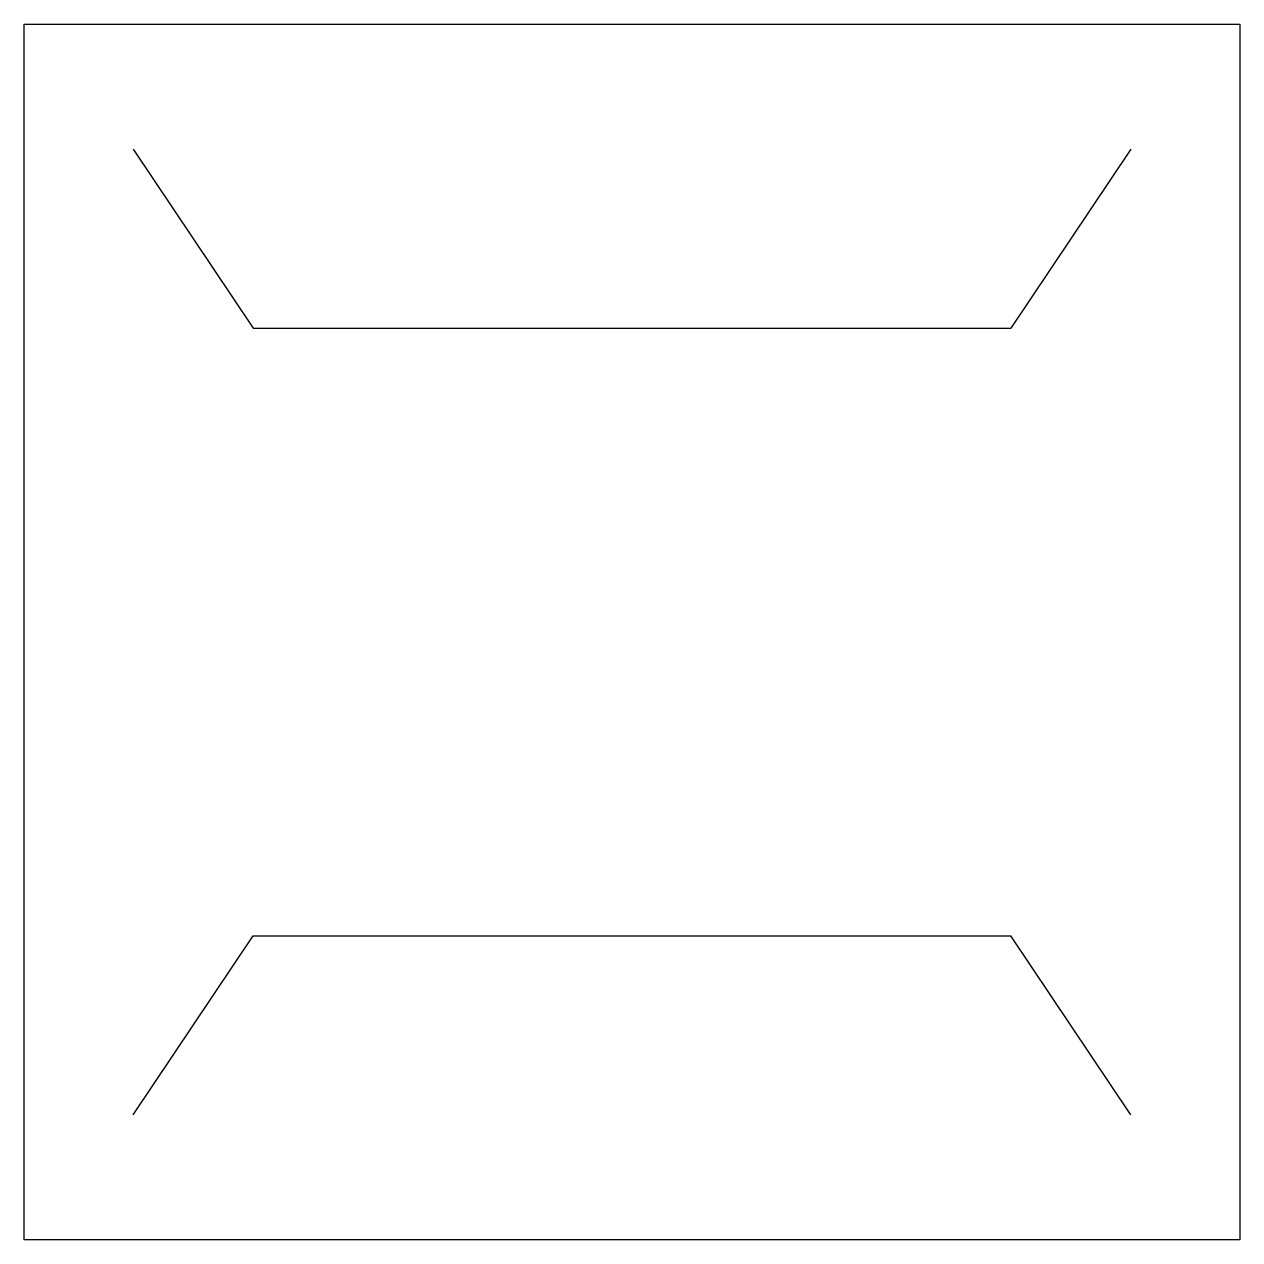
# Model space of a CAD drawing. Header units: millimetres. Extents: x -150 to 150, y -150 to 150.
import ezdxf

# ---------------------------------------------------------------- set-up
doc = ezdxf.new("R2010")
doc.units = ezdxf.units.MM

msp = doc.modelspace()

# ---------------------------------------------------------------- linework, layer by layer
at = {"color": 0, "linetype": 'ByBlock', "lineweight": -2}
for p, q in [((-123.17, 119.17), (-93.51, 75)), ((123.17, 119.17), (93.51, 75)), ((-93.51, 75), (93.51, 75)), ((-123.17, -119.17), (-93.51, -75)), ((-93.51, -75), (93.51, -75)), ((123.17, -119.17), (93.51, -75))]:
    msp.add_line(p, q, dxfattribs=at)
msp.add_lwpolyline([(-150, 150), (150, 150), (150, -150), (-150, -150)], close=True, dxfattribs=at)

doc.saveas('drawing.dxf')
